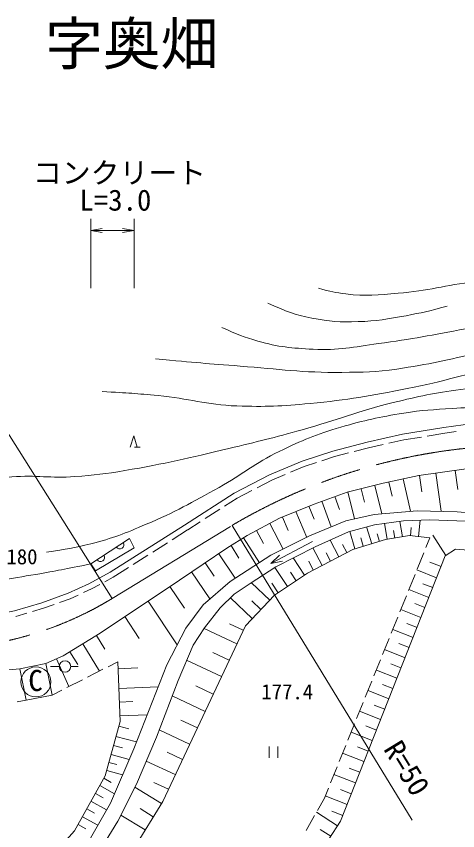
# Model space of a CAD drawing. Units: millimetres at full size, sheet at 1:1000; details may follow other scales. Extents: x 40000 to 680000, y 20000 to 380000.
# Drawn here: x 306060 to 344309, y 242950 to 313571 of the extents above; entities that cross this region are included whole.
import ezdxf
from ezdxf.enums import TextEntityAlignment as Align

# ---------------------------------------------------------------- set-up
doc = ezdxf.new("R2010")
doc.units = ezdxf.units.MM
doc.header["$LTSCALE"] = 1000
doc.linetypes.add('CHAIN', pattern=[18.5, 12, -1.5, 3.5, -1.5])
for name, color, linetype, lineweight in [('M-BGD', 7, 'Continuous', 13), ('M-BMK', 2, 'CHAIN', 13), ('M-STR-HTXT', 7, 'Continuous', 13), ('M-STR-STRC', 7, 'Continuous', 13)]:
    doc.layers.add(name, color=color, linetype=linetype, lineweight=lineweight)
doc.layers.add('M-BMK-HTXT', color=7, linetype='Continuous')
doc.styles.add('ＭＳ ゴシック', font='')
doc.styles.get('ＭＳ ゴシック').set_extended_font_data('MS Gothic')

# ---------------------------------------------------------------- blocks, each defined once
blk = doc.blocks.new('open_arrow')
at = {"color": 0, "linetype": 'Continuous', "lineweight": -2}
blk.add_lwpolyline([(7.5, 1.25), (0, 0), (7.5, -1.25)], dxfattribs=at)

msp = doc.modelspace()

# ---------------------------------------------------------------- linework, layer by layer
at = {"layer": 'M-BGD'}
for p, q in [((315941, 276205), (316241, 277205)), ((316241, 277205), (316541, 276205)), ((316791, 276205), (316291, 276205)), ((344080, 274187), (344308, 272531)), ((339591, 273458), (340209, 270647)), ((340998, 273763), (341194, 272337)), ((342423, 273959), (342880, 270646)), ((335953, 272609), (336241, 271439)), ((337122, 272896), (337728, 270437)), ((338355, 273187), (338626, 271950)), ((333664, 271924), (334067, 270806)), ((334784, 272321), (335360, 269982)), ((332547, 271521), (333353, 269286)), ((330294, 270624), (331222, 268382)), ((331414, 271088), (331878, 269967)), ((329136, 270144), (329615, 268986)), ((340911, 268461), (341054, 269864)), ((328017, 269581), (329189, 267366)), ((336858, 267833), (336418, 269286)), ((338187, 268219), (337960, 269585)), ((339514, 268440), (339293, 269766)), ((340210, 268533), (340281, 269234)), ((326883, 268982), (327483, 267848)), ((335406, 267393), (334952, 268891)), ((337521, 268034), (337320, 268697)), ((338850, 268330), (338740, 268993)), ((343290, 266810), (342155, 268575)), ((312509, 266095), (315874, 268292)), ((324672, 267677), (325355, 266587)), ((325762, 268360), (327124, 266187)), ((331723, 268014), (328108, 266113)), ((334006, 266701), (333250, 268149)), ((334699, 267063), (334338, 267757)), ((336132, 267613), (335912, 268339)), ((341556, 267496), (341906, 268359)), ((323598, 266970), (325036, 264837)), ((332557, 265945), (331761, 267472)), ((333281, 266323), (332904, 267047)), ((340805, 265643), (341368, 267033)), ((328108, 266113), (328854, 266844)), ((328108, 266113), (329133, 266313)), ((331046, 265122), (330059, 266600)), ((331794, 265547), (331396, 266310)), ((342870, 265862), (341894, 266247)), ((322426, 266180), (323216, 265008)), ((329569, 264135), (328473, 265775)), ((342485, 264886), (340773, 265562)), ((321254, 265390), (322834, 263046)), ((330307, 264629), (329814, 265367)), ((340055, 263789), (340618, 265179)), ((328017, 262934), (326435, 264442)), ((328749, 263587), (328201, 264407)), ((342147, 264030), (341291, 264368)), ((319367, 264123), (320629, 262234)), ((341809, 263174), (340082, 263856)), ((317478, 262861), (320001, 259082)), ((326509, 261353), (324618, 263156)), ((327263, 262143), (326472, 262897)), ((339304, 261935), (339867, 263325)), ((341127, 261448), (339385, 262135)), ((341468, 262311), (340604, 262652)), ((315459, 261514), (316721, 259624)), ((338553, 260081), (339116, 261472)), ((325725, 260326), (324543, 260882)), ((340783, 260577), (339912, 260921)), ((313003, 259891), (313729, 258706)), ((325169, 259144), (322337, 260476)), ((340439, 259706), (338682, 260400)), ((337803, 258227), (338366, 259618)), ((311819, 259165), (313271, 256796)), ((339745, 257950), (337974, 258649)), ((340092, 258828), (339214, 259175)), ((309533, 257857), (310622, 255455)), ((310695, 258475), (311384, 257351)), ((324503, 257728), (323087, 258394)), ((309781, 257187), (309017, 257187)), ((310781, 257187), (311425, 257187)), ((314014, 257173), (314852, 257597)), ((323837, 256312), (320821, 257730)), ((337052, 256374), (337615, 257764)), ((339395, 257064), (338510, 257414)), ((312230, 256269), (313568, 256947)), ((314875, 256993), (316580, 257059)), ((339045, 256178), (337259, 256884)), ((310446, 255366), (311784, 256043)), ((336301, 254520), (336864, 255910)), ((309162, 254716), (310000, 255140)), ((314941, 255288), (318351, 255421)), ((323127, 254804), (321620, 255513)), ((338340, 254391), (336537, 255103)), ((338693, 255285), (337799, 255637)), ((306123, 254115), (306919, 254272)), ((322418, 253297), (319570, 254637)), ((314987, 254104), (316172, 254150)), ((335551, 252666), (336114, 254056)), ((337984, 253490), (337083, 253846)), ((315033, 252920), (317402, 253012)), ((337628, 252589), (335810, 253307)), ((321748, 251873), (320324, 252543)), ((334800, 250812), (335363, 252203)), ((314939, 252017), (315825, 251775)), ((321078, 250449), (318440, 251690)), ((336910, 250771), (335077, 251495)), ((337269, 251680), (336360, 252039)), ((314698, 251131), (316470, 250648)), ((314483, 250345), (315269, 250130)), ((327967, 250256), (327967, 249256)), ((328717, 249256), (328717, 250256)), ((334049, 248959), (334612, 250349)), ((336548, 249854), (335631, 250216)), ((314269, 249559), (315841, 249130)), ((320458, 249129), (319138, 249750)), ((336186, 248938), (334337, 249668)), ((314081, 248868), (314771, 248680)), ((319837, 247810), (317324, 248992)), ((313892, 248177), (315273, 247801)), ((333299, 247105), (333862, 248495)), ((335821, 248013), (334896, 248378)), ((313645, 247494), (314283, 247138)), ((335456, 247088), (333590, 247825)), ((313288, 246856), (314565, 246143)), ((318634, 245308), (316338, 246715)), ((319246, 246553), (317989, 247144)), ((332762, 245778), (333111, 246641)), ((335087, 246156), (334155, 246524)), ((312910, 246180), (313586, 245802)), ((332158, 244701), (332762, 245778)), ((334719, 245223), (332838, 245966)), ((312533, 245504), (313885, 244749)), ((312159, 244835), (312828, 244462)), ((317931, 244160), (316783, 244863)), ((333894, 243384), (332076, 244555)), ((334347, 244283), (333407, 244654)), ((311786, 244167), (313123, 243420)), ((317227, 243012), (315121, 244302)), ((331181, 242956), (331914, 244264)), ((311412, 243497), (312082, 243123)), ((333309, 242476), (332400, 243061))]:
    msp.add_line(p, q, dxfattribs=at)
for points in [[(203654, 280239), (207416, 278440), (210244, 277365), (212814, 276664), (216436, 275893), (241942, 270331), (264025, 265074), (290033, 258203), (294415, 257257), (298165, 256731), (301425, 256661), (303809, 256766), (306379, 257000)], [(320641, 269453), (324953, 272230), (327991, 273795), (330819, 274987), (333483, 275875), (336450, 276646), (339535, 277324), (343110, 277916), (345618, 278259), (347597, 278508), (349279, 278648)], [(308622, 257444), (310118, 258122), (313319, 260085), (320213, 264688), (324302, 267445), (326055, 268544), (328882, 270039), (331874, 271278), (334724, 272306), (337856, 273077), (340940, 273755), (344843, 274292), (348325, 274549), (359915, 275297), (368398, 275928), (375274, 276235), (378989, 276200), (382459, 276060), (387051, 275815), (391663, 275190), (394622, 274646), (399476, 273682)], [(305931, 235667), (308077, 237170), (310610, 239745), (312370, 242107), (314216, 245326), (316234, 250049), (319110, 257347), (320741, 260523), (322244, 262541), (324605, 264559), (328125, 266834), (331474, 268508), (334622, 269810), (337083, 270383), (340804, 270698), (344267, 270612), (346986, 270383), (350334, 269954), (353454, 269353), (356287, 268752), (358434, 268151), (360460, 267568)], [(305692, 234149), (307295, 235122), (309613, 236868), (311416, 238929), (313534, 241619), (314851, 243765), (316482, 246999), (318199, 251063), (320088, 255986), (321376, 259048), (322378, 260536), (323723, 262282), (324925, 263456), (326327, 264372), (328559, 265831), (331965, 267577), (334856, 268865), (337088, 269466), (339607, 269809), (341896, 269895), (345016, 269781), (348250, 269523), (350740, 268979), (360666, 266694)], [(280725, 265027), (290255, 262420), (292934, 261719), (295115, 261423), (296938, 261251), (299026, 261236), (301331, 261314), (303754, 261586), (305904, 262007), (308272, 262708), (310546, 263534), (312353, 264359), (314191, 265356), (320641, 269453)], [(307626, 231193), (313851, 237504), (318745, 245489), (325914, 260729), (328447, 263385), (331281, 265279), (335230, 267340), (338063, 268198), (340124, 268542), (341906, 268359)], [(312509, 266095), (312930, 265488), (316271, 267474), (315874, 268292)], [(324748, 233028), (331123, 239081), (334150, 243782), (343229, 266771), (344131, 267350), (350184, 266900), (359521, 265483), (361188, 264828)], [(263401, 263070), (269776, 255965), (273453, 250370), (276158, 244231), (278734, 238264), (280537, 235903), (283542, 234701), (287234, 233799), (293029, 233499), (297451, 234100), (302130, 235603), (307540, 238951), (311103, 242943), (313764, 247709), (315052, 252431), (314852, 257597)]]:
    msp.add_lwpolyline(points, dxfattribs=at)
msp.add_lwpolyline([(306379, 257000), (308622, 257444), (309162, 254716), (306919, 254272)], close=True, dxfattribs=at)
msp.add_circle((310281, 257187), 500, dxfattribs=at)
for centre in [(315029, 267740), (313354, 266647)]:
    msp.add_arc(centre, 350, 213.13561, 33.13561, dxfattribs=at)
for points, knots in [([(197974, 306155), (198815, 304710), (199036, 304329), (199749, 303178), (200435, 302071), (200753, 301402), (201552, 300373), (202669, 298937), (203211, 297985), (204700, 296939), (206047, 295993), (206898, 295599), (208392, 294907), (212783, 292874), (215374, 292036), (219869, 290242), (222390, 289236), (223845, 288775), (226337, 287695), (228315, 286838), (229379, 286260), (231345, 285377), (233281, 284507), (234343, 283960), (236325, 283202), (239161, 282116), (240799, 281639), (243709, 280769), (246753, 279858), (248521, 279571), (251579, 278708), (254677, 277834), (256410, 277335), (259478, 276361), (264711, 274702), (267579, 273580), (272786, 271840), (277128, 270389), (279581, 269637), (283920, 268176), (286998, 267139), (288672, 266399), (291790, 265486), (293533, 264975), (294506, 264597), (296312, 264398), (298434, 264165), (299648, 264201), (301778, 264341), (304129, 264496), (305428, 264784), (307750, 265181), (309616, 265499), (310233, 265620), (312509, 266095)], [0, 0, 0, 0, 1, 1, 1, 2, 2, 2, 3, 3, 3, 4, 4, 4, 5, 5, 5, 6, 6, 6, 7, 7, 7, 8, 8, 8, 9, 9, 9, 10, 10, 10, 11, 11, 11, 12, 12, 12, 13, 13, 13, 14, 14, 14, 15, 15, 15, 16, 16, 16, 17, 17, 17, 18, 18, 18, 18]), ([(313494, 281027), (315818, 280908), (316454, 280860), (318346, 280684), (321023, 280434), (322483, 279871), (325171, 279782), (327653, 279700), (329053, 279762), (331525, 279997), (334835, 280311), (336674, 280656), (339939, 281285), (343186, 281910), (344937, 282578), (348182, 283217), (350394, 283652), (351653, 283801), (353891, 284075), (357264, 284488), (359173, 284530), (362563, 284762), (364903, 284922), (366240, 284753), (368559, 285105), (370234, 285360), (371165, 285609), (372766, 286164), (374969, 286929), (376116, 287587), (378204, 288626), (381335, 290183), (382357, 290893), (385931, 293148)], [0, 0, 0, 0, 1, 1, 1, 2, 2, 2, 3, 3, 3, 4, 4, 4, 5, 5, 5, 6, 6, 6, 7, 7, 7, 8, 8, 8, 9, 9, 9, 10, 10, 10, 11, 11, 11, 11]), ([(318131, 283868), (321673, 283536), (322593, 283455), (325458, 283238), (328897, 282978), (330823, 282659), (334272, 282694), (336131, 282713), (337183, 282715), (339023, 282980), (341844, 283387), (343399, 283781), (346178, 284411), (348571, 284954), (349859, 285494), (352274, 285928), (354544, 286336), (355848, 286343), (358141, 286586), (360811, 286871), (362343, 286773), (364981, 287273), (367667, 287782), (369169, 288165), (371736, 289105), (373511, 289755), (374466, 290241), (376114, 291166), (377672, 292039), (378209, 292415), (379950, 293656)], [0, 0, 0, 0, 1, 1, 1, 2, 2, 2, 3, 3, 3, 4, 4, 4, 5, 5, 5, 6, 6, 6, 7, 7, 7, 8, 8, 8, 9, 9, 9, 10, 10, 10, 10]), ([(323869, 286586), (325256, 285955), (325739, 285778), (326989, 285413), (328811, 284882), (329901, 284801), (331797, 284698), (334004, 284577), (335243, 284900), (337435, 285184), (340404, 285569), (342043, 285945), (344991, 286472), (347229, 286872), (348468, 287179), (350714, 287531), (353351, 287945), (354845, 288061), (357497, 288361), (359977, 288641), (361395, 288578), (363851, 289019), (365986, 289403), (367215, 289593), (369231, 290393), (371500, 291292), (372338, 291936), (374612, 293570)], [0, 0, 0, 0, 1, 1, 1, 2, 2, 2, 3, 3, 3, 4, 4, 4, 5, 5, 5, 6, 6, 6, 7, 7, 7, 8, 8, 8, 9, 9, 9, 9]), ([(332250, 289987), (333318, 289691), (333687, 289632), (334625, 289500), (336375, 289255), (337386, 289427), (339147, 289558), (341774, 289752), (343199, 290262), (345816, 290559), (347975, 290805), (349198, 290792), (351368, 290903), (354005, 291038), (355496, 290887), (358122, 291160), (360486, 291407), (361885, 291426), (364104, 292276), (365280, 292728), (365759, 292925), (367023, 293650)], [0, 0, 0, 0, 1, 1, 1, 2, 2, 2, 3, 3, 3, 4, 4, 4, 5, 5, 5, 6, 6, 6, 7, 7, 7, 7]), ([(225199, 292432), (227322, 291527), (227877, 291284), (229578, 290515), (231787, 289515), (232981, 288861), (235187, 287853), (237405, 286840), (238628, 286217), (240911, 285363), (243461, 284409), (244945, 284031), (247551, 283245), (249912, 282533), (251232, 282120), (253618, 281499), (256576, 280730), (258269, 280447), (261231, 279696), (263829, 279038), (265258, 278572), (267842, 277865), (271507, 276861), (273550, 276262), (277230, 275317), (279872, 274639), (281347, 274236), (284013, 273658), (286615, 273093), (288091, 272829), (290738, 272541), (291818, 272424), (292428, 272403), (293514, 272370), (295067, 272322), (295943, 272218), (297492, 272341), (299379, 272491), (300402, 272848), (302272, 273142), (303599, 273352), (304339, 273514), (305678, 273629), (307805, 273811), (309016, 273487), (311144, 273658), (312839, 273793), (313791, 273882), (315466, 274173), (319013, 274789), (320980, 275249), (324481, 276090), (326972, 276689), (328368, 277027), (330834, 277722), (333922, 278591), (335593, 279290), (338705, 280068), (340970, 280635), (342259, 280891), (344572, 281213), (346940, 281543), (348282, 281615), (350668, 281757), (354653, 281994), (356900, 281802), (360885, 282043), (364415, 282256), (366391, 282440), (369900, 282873), (372148, 283150), (373435, 283211), (375624, 283789), (377589, 284308), (378621, 284843), (380461, 285706), (382509, 286667), (383605, 287319), (385527, 288511), (388008, 290051), (388817, 290740), (391566, 292919)], [0, 0, 0, 0, 1, 1, 1, 2, 2, 2, 3, 3, 3, 4, 4, 4, 5, 5, 5, 6, 6, 6, 7, 7, 7, 8, 8, 8, 9, 9, 9, 10, 10, 10, 11, 11, 11, 12, 12, 12, 13, 13, 13, 14, 14, 14, 15, 15, 15, 16, 16, 16, 17, 17, 17, 18, 18, 18, 19, 19, 19, 20, 20, 20, 21, 21, 21, 22, 22, 22, 23, 23, 23, 24, 24, 24, 25, 25, 25, 26, 26, 26, 27, 27, 27, 27]), ([(327857, 288685), (329534, 287967), (330134, 287709), (331678, 287397), (333210, 287087), (334107, 287051), (335670, 287096), (337308, 287143), (338222, 287318), (339834, 287611), (341239, 287867), (341728, 287987), (343397, 288427)], [0, 0, 0, 0, 1, 1, 1, 2, 2, 2, 3, 3, 3, 4, 4, 4, 4]), ([(308671, 267113), (310469, 267358), (311028, 267459), (312506, 267828), (314437, 268311), (315482, 268739), (317314, 269517), (319864, 270599), (321218, 271377), (323639, 272722), (325712, 273874), (326714, 274806), (328848, 275842), (330857, 276817), (332030, 277293), (334171, 277931), (336269, 278556), (337478, 278808), (339637, 279161), (341266, 279428), (342197, 279452), (343845, 279562), (345931, 279702), (346643, 279690), (349197, 279699)], [0, 0, 0, 0, 1, 1, 1, 2, 2, 2, 3, 3, 3, 4, 4, 4, 5, 5, 5, 6, 6, 6, 7, 7, 7, 8, 8, 8, 8])]:
    msp.add_open_spline(points, degree=3, knots=knots, dxfattribs=at)
at = {"layer": 'M-BMK'}
msp.add_line((314373, 263090), (324758, 269426), dxfattribs=at)
for centre, radius, start, end in [((350191, 226378), 50000, 91.22024, 120.57458), ((298744, 288697), 30000, 253.9843, 301.39618)]:
    msp.add_arc(centre, radius, start, end, dxfattribs=at)
at = {"layer": 'M-STR-HTXT'}
for p, q in [((312509, 290000), (312509, 296000)), ((316271, 290000), (316271, 296000)), ((312509, 295000), (316271, 295000)), ((314373, 263090), (298437, 288360)), ((324758, 269426), (340367, 243867))]:
    msp.add_line(p, q, dxfattribs=at)
at = {"layer": 'M-STR-STRC'}
for p, q in [((343185, 277422), (344187, 277558)), ((339630, 276833), (341161, 277086)), ((341654, 277168), (343185, 277422)), ((335338, 275841), (336567, 276160)), ((336567, 276160), (337854, 276443)), ((338342, 276550), (339630, 276833)), ((333625, 275396), (334854, 275715)), ((330995, 274519), (332073, 274878)), ((332547, 275036), (333625, 275396)), ((329830, 274028), (330995, 274519)), ((326926, 272684), (328203, 273342)), ((328203, 273342), (329369, 273833)), ((325204, 271796), (326481, 272455)), ((324109, 271091), (325204, 271796)), ((322427, 270009), (323688, 270821)), ((320912, 269033), (322007, 269738)), ((319576, 268185), (320909, 269031)), ((317888, 267112), (319154, 267917)), ((316200, 266040), (317466, 266844)), ((314445, 264925), (315778, 265772)), ((313730, 264537), (314445, 264925)), ((312576, 263912), (313291, 264299)), ((311883, 263595), (312576, 263912)), ((309817, 262737), (310735, 263070)), ((310735, 263070), (311429, 263387)), ((307465, 261948), (308428, 262233)), ((308428, 262233), (309347, 262566)), ((306023, 261521), (306986, 261806))]:
    msp.add_line(p, q, dxfattribs=at)
msp.add_circle((307761, 255851), 1300, dxfattribs=at)

# ---------------------------------------------------------------- block references
at = {"layer": 'M-STR-HTXT', "xscale": 133, "yscale": 133}
msp.add_blockref('open_arrow', (312509, 295000), dxfattribs=at)
at = {"layer": 'M-STR-HTXT', "xscale": 133, "yscale": 133, "rotation": 180}
msp.add_blockref('open_arrow', (316271, 295000), dxfattribs=at)

# ---------------------------------------------------------------- texts
at = {"layer": 'M-BGD', "style": 'ＭＳ ゴシック'}
for s, p in [('180', (306553, 266712)), ('177.4', (329537, 255002))]:
    msp.add_text(s, height=1320, dxfattribs=at).set_placement(p, align=Align.MIDDLE_CENTER)
at = {"layer": 'M-BMK-HTXT', "style": 'ＭＳ ゴシック'}
msp.add_text('字奥畑', height=3666, dxfattribs=at).set_placement((316060, 311194), align=Align.MIDDLE_CENTER)
at = {"layer": 'M-STR-HTXT', "style": 'ＭＳ ゴシック'}
msp.add_text('コンクリート', height=1833, dxfattribs=at).set_placement((315000, 300000), align=Align.MIDDLE_CENTER)
msp.add_text('L=3.0', height=1833, dxfattribs=at).set_placement((314648, 296166), align=Align.BOTTOM_CENTER)
msp.add_text('R=50', height=1833, rotation=301.412, dxfattribs=at).set_placement((337359, 249746), align=Align.BOTTOM_LEFT)
at = {"layer": 'M-STR-STRC', "style": 'ＭＳ ゴシック'}
msp.add_text('C', height=1833, dxfattribs=at).set_placement((307101, 254512), align=Align.BOTTOM_LEFT)

doc.saveas('drawing.dxf')
